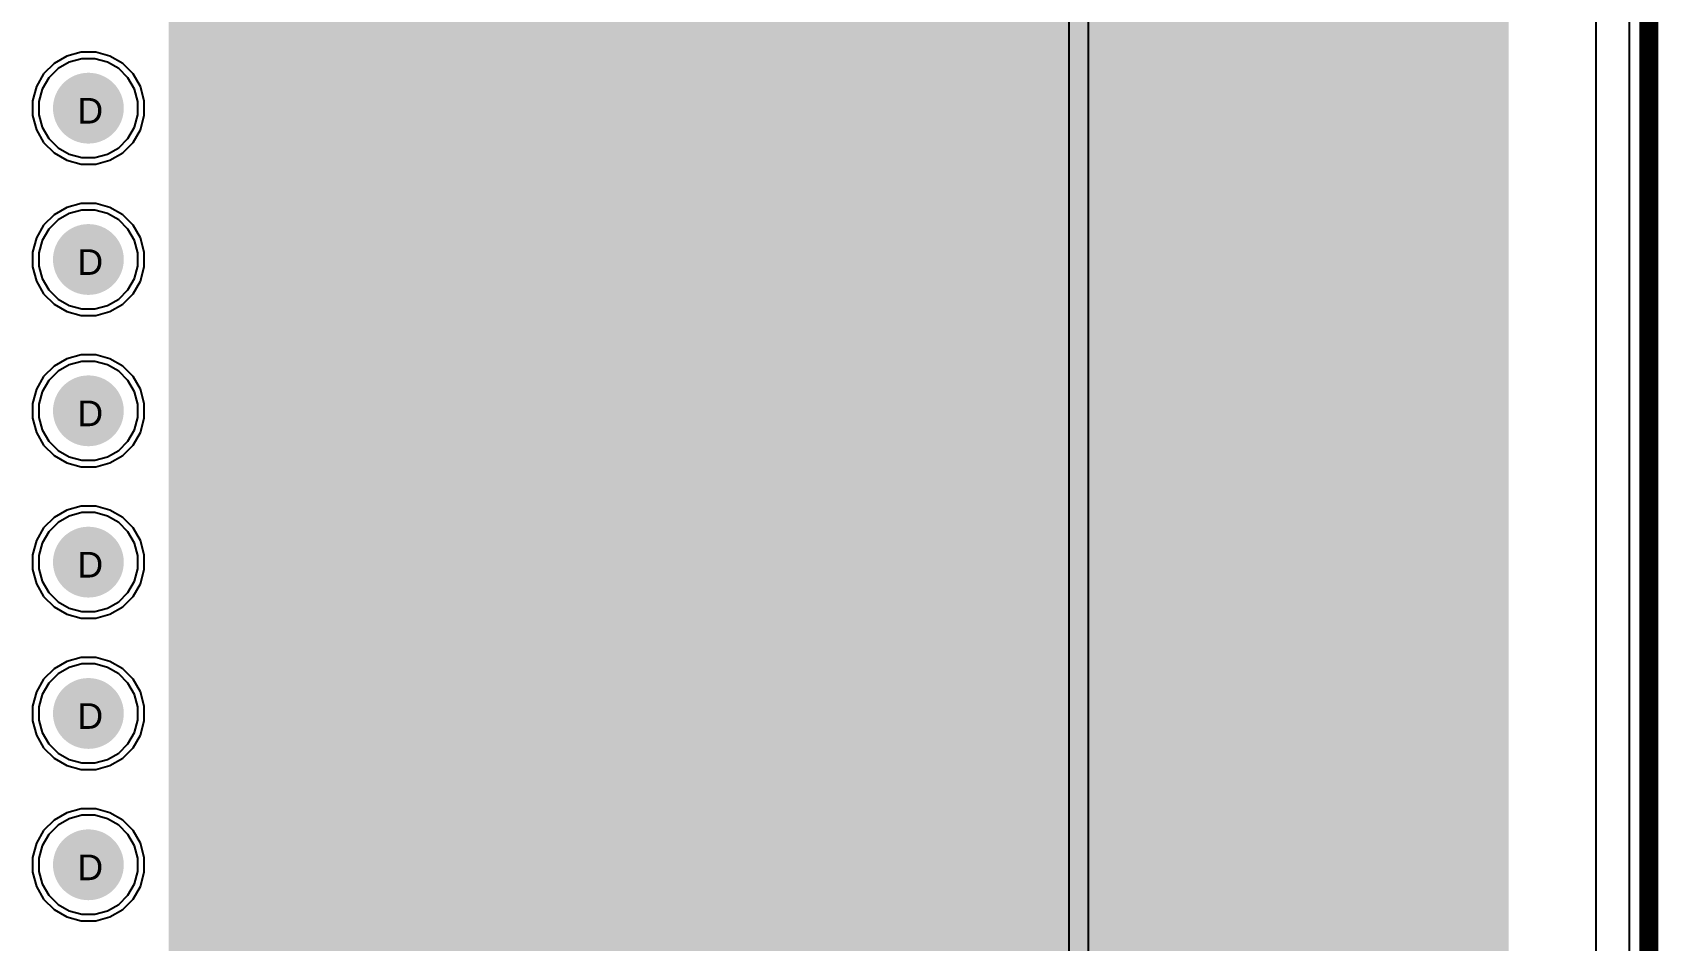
# Model space of a CAD drawing. Header units: inches. Extents: x 0 to 5379, y 0 to 5429.
# Drawn here: x 317.95 to 350.19, y 179.13 to 197.13 of the extents above; entities that cross this region are included whole.
import ezdxf

# ---------------------------------------------------------------- set-up
doc = ezdxf.new("R2010")
doc.units = ezdxf.units.IN
for name, color, linetype in [('Board Outline', 216, 'Continuous'), ('Bottom Layer', 5, 'Continuous'), ('Bottom Solder', 6, 'Continuous'), ('Drill Drawing', 1, 'Continuous'), ('GND01', 16, 'Continuous'), ('GND02', 76, 'Continuous'), ('PWR', 156, 'Continuous'), ('SIG 01', 90, 'Continuous'), ('Top Layer', 1, 'Continuous'), ('Top Solder', 216, 'Continuous'), ('Via Holes', 16, 'Continuous')]:
    doc.layers.add(name, color=color, linetype=linetype)
doc.styles.add('Arial', font='', dxfattribs={"height": 0.2})
doc.styles.get('Arial').set_extended_font_data('Arial')

msp = doc.modelspace()

# ---------------------------------------------------------------- hatches: boundary and pattern name
at = {"layer": 'Bottom Layer'}
h = msp.add_hatch(color=5, dxfattribs=at)
edge = h.paths.add_edge_path()
edge.add_arc((319.055, 195.634), 0.6, 0, 360)
h = msp.add_hatch(color=5, dxfattribs=at)
edge = h.paths.add_edge_path()
edge.add_arc((319.055, 192.634), 0.6, 0, 360)
h = msp.add_hatch(color=5, dxfattribs=at)
edge = h.paths.add_edge_path()
edge.add_arc((319.055, 189.634), 0.6, 0, 360)
h = msp.add_hatch(color=5, dxfattribs=at)
edge = h.paths.add_edge_path()
edge.add_arc((319.055, 186.634), 0.6, 0, 360)
h = msp.add_hatch(color=5, dxfattribs=at)
edge = h.paths.add_edge_path()
edge.add_arc((319.055, 183.634), 0.6, 0, 360)
h = msp.add_hatch(color=5, dxfattribs=at)
edge = h.paths.add_edge_path()
edge.add_arc((319.055, 180.634), 0.6, 0, 360)
at = {"layer": 'Bottom Solder'}
msp.add_hatch(color=6, dxfattribs=at).paths.add_polyline_path([(320.646, 159.182), (347.218, 159.182), (347.218, 203.866), (320.646, 203.866)])
h = msp.add_hatch(color=6, dxfattribs=at)
edge = h.paths.add_edge_path()
edge.add_arc((319.055, 195.634), 0.702, 0, 360)
h = msp.add_hatch(color=6, dxfattribs=at)
edge = h.paths.add_edge_path()
edge.add_arc((319.055, 192.634), 0.702, 0, 360)
h = msp.add_hatch(color=6, dxfattribs=at)
edge = h.paths.add_edge_path()
edge.add_arc((319.055, 189.634), 0.702, 0, 360)
h = msp.add_hatch(color=6, dxfattribs=at)
edge = h.paths.add_edge_path()
edge.add_arc((319.055, 186.634), 0.702, 0, 360)
h = msp.add_hatch(color=6, dxfattribs=at)
edge = h.paths.add_edge_path()
edge.add_arc((319.055, 183.634), 0.702, 0, 360)
h = msp.add_hatch(color=6, dxfattribs=at)
edge = h.paths.add_edge_path()
edge.add_arc((319.055, 180.634), 0.702, 0, 360)
at = {"layer": 'GND01'}
h = msp.add_hatch(color=16, dxfattribs=at)
edge = h.paths.add_edge_path()
edge.add_arc((319.055, 195.634), 0.6, 0, 360)
h = msp.add_hatch(color=16, dxfattribs=at)
edge = h.paths.add_edge_path()
edge.add_arc((319.055, 192.634), 0.6, 0, 360)
h = msp.add_hatch(color=16, dxfattribs=at)
edge = h.paths.add_edge_path()
edge.add_arc((319.055, 189.634), 0.6, 0, 360)
h = msp.add_hatch(color=16, dxfattribs=at)
edge = h.paths.add_edge_path()
edge.add_arc((319.055, 186.634), 0.6, 0, 360)
h = msp.add_hatch(color=16, dxfattribs=at)
edge = h.paths.add_edge_path()
edge.add_arc((319.055, 183.634), 0.6, 0, 360)
h = msp.add_hatch(color=16, dxfattribs=at)
edge = h.paths.add_edge_path()
edge.add_arc((319.055, 180.634), 0.6, 0, 360)
at = {"layer": 'GND02'}
h = msp.add_hatch(color=76, dxfattribs=at)
edge = h.paths.add_edge_path()
edge.add_arc((319.055, 195.634), 0.6, 0, 360)
h = msp.add_hatch(color=76, dxfattribs=at)
edge = h.paths.add_edge_path()
edge.add_arc((319.055, 192.634), 0.6, 0, 360)
h = msp.add_hatch(color=76, dxfattribs=at)
edge = h.paths.add_edge_path()
edge.add_arc((319.055, 189.634), 0.6, 0, 360)
h = msp.add_hatch(color=76, dxfattribs=at)
edge = h.paths.add_edge_path()
edge.add_arc((319.055, 186.634), 0.6, 0, 360)
h = msp.add_hatch(color=76, dxfattribs=at)
edge = h.paths.add_edge_path()
edge.add_arc((319.055, 183.634), 0.6, 0, 360)
h = msp.add_hatch(color=76, dxfattribs=at)
edge = h.paths.add_edge_path()
edge.add_arc((319.055, 180.634), 0.6, 0, 360)
at = {"layer": 'PWR'}
h = msp.add_hatch(color=156, dxfattribs=at)
edge = h.paths.add_edge_path()
edge.add_arc((319.055, 195.634), 0.6, 0, 360)
h = msp.add_hatch(color=156, dxfattribs=at)
edge = h.paths.add_edge_path()
edge.add_arc((319.055, 192.634), 0.6, 0, 360)
h = msp.add_hatch(color=156, dxfattribs=at)
edge = h.paths.add_edge_path()
edge.add_arc((319.055, 189.634), 0.6, 0, 360)
h = msp.add_hatch(color=156, dxfattribs=at)
edge = h.paths.add_edge_path()
edge.add_arc((319.055, 186.634), 0.6, 0, 360)
h = msp.add_hatch(color=156, dxfattribs=at)
edge = h.paths.add_edge_path()
edge.add_arc((319.055, 183.634), 0.6, 0, 360)
h = msp.add_hatch(color=156, dxfattribs=at)
edge = h.paths.add_edge_path()
edge.add_arc((319.055, 180.634), 0.6, 0, 360)
at = {"layer": 'SIG 01'}
h = msp.add_hatch(color=90, dxfattribs=at)
edge = h.paths.add_edge_path()
edge.add_arc((319.055, 195.634), 0.6, 0, 360)
h = msp.add_hatch(color=90, dxfattribs=at)
edge = h.paths.add_edge_path()
edge.add_arc((319.055, 192.634), 0.6, 0, 360)
h = msp.add_hatch(color=90, dxfattribs=at)
edge = h.paths.add_edge_path()
edge.add_arc((319.055, 189.634), 0.6, 0, 360)
h = msp.add_hatch(color=90, dxfattribs=at)
edge = h.paths.add_edge_path()
edge.add_arc((319.055, 186.634), 0.6, 0, 360)
h = msp.add_hatch(color=90, dxfattribs=at)
edge = h.paths.add_edge_path()
edge.add_arc((319.055, 183.634), 0.6, 0, 360)
h = msp.add_hatch(color=90, dxfattribs=at)
edge = h.paths.add_edge_path()
edge.add_arc((319.055, 180.634), 0.6, 0, 360)
at = {"layer": 'Top Layer'}
h = msp.add_hatch(color=1, dxfattribs=at)
edge = h.paths.add_edge_path()
edge.add_arc((319.055, 195.634), 0.6, 0, 360)
h = msp.add_hatch(color=1, dxfattribs=at)
edge = h.paths.add_edge_path()
edge.add_arc((319.055, 192.634), 0.6, 0, 360)
h = msp.add_hatch(color=1, dxfattribs=at)
edge = h.paths.add_edge_path()
edge.add_arc((319.055, 189.634), 0.6, 0, 360)
h = msp.add_hatch(color=1, dxfattribs=at)
edge = h.paths.add_edge_path()
edge.add_arc((319.055, 186.634), 0.6, 0, 360)
h = msp.add_hatch(color=1, dxfattribs=at)
edge = h.paths.add_edge_path()
edge.add_arc((319.055, 183.634), 0.6, 0, 360)
h = msp.add_hatch(color=1, dxfattribs=at)
edge = h.paths.add_edge_path()
edge.add_arc((319.055, 180.634), 0.6, 0, 360)
at = {"layer": 'Top Solder'}
h = msp.add_hatch(color=216, dxfattribs=at)
edge = h.paths.add_edge_path()
edge.add_arc((319.055, 195.634), 0.702, 0, 360)
h = msp.add_hatch(color=216, dxfattribs=at)
edge = h.paths.add_edge_path()
edge.add_arc((319.055, 192.634), 0.702, 0, 360)
h = msp.add_hatch(color=216, dxfattribs=at)
edge = h.paths.add_edge_path()
edge.add_arc((319.055, 189.634), 0.702, 0, 360)
h = msp.add_hatch(color=216, dxfattribs=at)
edge = h.paths.add_edge_path()
edge.add_arc((319.055, 186.634), 0.702, 0, 360)
h = msp.add_hatch(color=216, dxfattribs=at)
edge = h.paths.add_edge_path()
edge.add_arc((319.055, 183.634), 0.702, 0, 360)
h = msp.add_hatch(color=216, dxfattribs=at)
edge = h.paths.add_edge_path()
edge.add_arc((319.055, 180.634), 0.702, 0, 360)
at = {"layer": 'Via Holes'}
h = msp.add_hatch(color=7, dxfattribs=at)
edge = h.paths.add_edge_path()
edge.add_arc((319.055, 195.634), 0.35, 0, 360)
h = msp.add_hatch(color=7, dxfattribs=at)
edge = h.paths.add_edge_path()
edge.add_arc((319.055, 192.634), 0.35, 0, 360)
h = msp.add_hatch(color=7, dxfattribs=at)
edge = h.paths.add_edge_path()
edge.add_arc((319.055, 189.634), 0.35, 0, 360)
h = msp.add_hatch(color=7, dxfattribs=at)
edge = h.paths.add_edge_path()
edge.add_arc((319.055, 186.634), 0.35, 0, 360)
h = msp.add_hatch(color=7, dxfattribs=at)
edge = h.paths.add_edge_path()
edge.add_arc((319.055, 183.634), 0.35, 0, 360)
h = msp.add_hatch(color=7, dxfattribs=at)
edge = h.paths.add_edge_path()
edge.add_arc((319.055, 180.634), 0.35, 0, 360)

# ---------------------------------------------------------------- linework, layer by layer
at = {"layer": 'Board Outline'}
msp.add_lwpolyline([(350, 0, 0.381, 0.381, 0), (350, 220, 0.381, 0.381, 0)], format="xyseb", dxfattribs=at)
at = {"layer": 'Bottom Layer'}
msp.add_line((348.945, 208.562), (348.945, 111.91), dxfattribs=at)
at = {"layer": 'GND01'}
for p, q in [((349.612, 219.612), (349.612, 0.388)), ((318.909, 196.742), (318.627, 196.666)), ((319.201, 196.742), (318.909, 196.742)), ((319.483, 196.666), (319.201, 196.742)), ((318.375, 196.52), (318.168, 196.314)), ((318.627, 196.666), (318.375, 196.52)), ((319.735, 196.52), (319.483, 196.666)), ((319.942, 196.314), (319.735, 196.52)), ((318.023, 196.061), (317.947, 195.779)), ((318.168, 196.314), (318.023, 196.061)), ((320.087, 196.061), (319.942, 196.314)), ((320.163, 195.779), (320.087, 196.061)), ((317.947, 195.779), (317.947, 195.488)), ((320.163, 195.488), (320.163, 195.779)), ((317.947, 195.488), (318.023, 195.206)), ((320.087, 195.206), (320.163, 195.488)), ((318.023, 195.206), (318.168, 194.953)), ((319.942, 194.953), (320.087, 195.206)), ((318.168, 194.953), (318.375, 194.747)), ((319.735, 194.747), (319.942, 194.953)), ((318.375, 194.747), (318.627, 194.601)), ((318.627, 194.601), (318.909, 194.526)), ((318.909, 194.526), (319.201, 194.526)), ((319.201, 194.526), (319.483, 194.601)), ((319.483, 194.601), (319.735, 194.747)), ((318.375, 193.52), (318.168, 193.314)), ((318.627, 193.666), (318.375, 193.52)), ((318.909, 193.742), (318.627, 193.666)), ((319.201, 193.742), (318.909, 193.742)), ((319.483, 193.666), (319.201, 193.742)), ((319.735, 193.52), (319.483, 193.666)), ((319.942, 193.314), (319.735, 193.52)), ((318.168, 193.314), (318.023, 193.061)), ((320.087, 193.061), (319.942, 193.314)), ((318.023, 193.061), (317.947, 192.779)), ((320.163, 192.779), (320.087, 193.061)), ((317.947, 192.779), (317.947, 192.488)), ((320.163, 192.488), (320.163, 192.779)), ((317.947, 192.488), (318.023, 192.206)), ((318.023, 192.206), (318.168, 191.953)), ((319.942, 191.953), (320.087, 192.206)), ((320.087, 192.206), (320.163, 192.488)), ((318.168, 191.953), (318.375, 191.747)), ((319.735, 191.747), (319.942, 191.953)), ((318.375, 191.747), (318.627, 191.601)), ((318.627, 191.601), (318.909, 191.526)), ((319.201, 191.526), (319.483, 191.601)), ((319.483, 191.601), (319.735, 191.747)), ((318.909, 191.526), (319.201, 191.526)), ((318.627, 190.666), (318.375, 190.52)), ((318.909, 190.742), (318.627, 190.666)), ((319.201, 190.742), (318.909, 190.742)), ((319.483, 190.666), (319.201, 190.742)), ((319.735, 190.52), (319.483, 190.666)), ((318.168, 190.314), (318.023, 190.061)), ((318.375, 190.52), (318.168, 190.314)), ((319.942, 190.314), (319.735, 190.52)), ((320.087, 190.061), (319.942, 190.314)), ((318.023, 190.061), (317.947, 189.779)), ((320.163, 189.779), (320.087, 190.061)), ((317.947, 189.779), (317.947, 189.488)), ((320.163, 189.488), (320.163, 189.779)), ((317.947, 189.488), (318.023, 189.206)), ((320.087, 189.206), (320.163, 189.488)), ((318.023, 189.206), (318.168, 188.953)), ((318.168, 188.953), (318.375, 188.747)), ((319.735, 188.747), (319.942, 188.953)), ((319.942, 188.953), (320.087, 189.206)), ((318.375, 188.747), (318.627, 188.601)), ((319.483, 188.601), (319.735, 188.747)), ((318.627, 188.601), (318.909, 188.526)), ((318.909, 188.526), (319.201, 188.526)), ((319.201, 188.526), (319.483, 188.601)), ((318.627, 187.666), (318.375, 187.52)), ((318.909, 187.742), (318.627, 187.666)), ((319.201, 187.742), (318.909, 187.742)), ((319.483, 187.666), (319.201, 187.742)), ((319.735, 187.52), (319.483, 187.666)), ((318.375, 187.52), (318.168, 187.314)), ((319.942, 187.314), (319.735, 187.52)), ((318.023, 187.061), (317.947, 186.779)), ((318.168, 187.314), (318.023, 187.061)), ((320.087, 187.061), (319.942, 187.314)), ((320.163, 186.779), (320.087, 187.061)), ((317.947, 186.779), (317.947, 186.488)), ((320.163, 186.488), (320.163, 186.779)), ((317.947, 186.488), (318.023, 186.206)), ((320.087, 186.206), (320.163, 186.488)), ((318.023, 186.206), (318.168, 185.953)), ((319.942, 185.953), (320.087, 186.206)), ((318.168, 185.953), (318.375, 185.747)), ((318.375, 185.747), (318.627, 185.601)), ((319.483, 185.601), (319.735, 185.747)), ((319.735, 185.747), (319.942, 185.953)), ((318.627, 185.601), (318.909, 185.526)), ((318.909, 185.526), (319.201, 185.526)), ((319.201, 185.526), (319.483, 185.601)), ((318.375, 184.52), (318.168, 184.314)), ((318.627, 184.666), (318.375, 184.52)), ((318.909, 184.742), (318.627, 184.666)), ((319.201, 184.742), (318.909, 184.742)), ((319.483, 184.666), (319.201, 184.742)), ((319.735, 184.52), (319.483, 184.666)), ((319.942, 184.314), (319.735, 184.52)), ((318.168, 184.314), (318.023, 184.061)), ((320.087, 184.061), (319.942, 184.314)), ((318.023, 184.061), (317.947, 183.779)), ((320.163, 183.779), (320.087, 184.061)), ((317.947, 183.779), (317.947, 183.488)), ((317.947, 183.488), (318.023, 183.206)), ((320.087, 183.206), (320.163, 183.488)), ((320.163, 183.488), (320.163, 183.779)), ((318.023, 183.206), (318.168, 182.953)), ((319.942, 182.953), (320.087, 183.206)), ((318.168, 182.953), (318.375, 182.747)), ((319.735, 182.747), (319.942, 182.953)), ((318.375, 182.747), (318.627, 182.601)), ((318.627, 182.601), (318.909, 182.526)), ((318.909, 182.526), (319.201, 182.526)), ((319.201, 182.526), (319.483, 182.601)), ((319.483, 182.601), (319.735, 182.747)), ((318.627, 181.666), (318.375, 181.52)), ((318.909, 181.742), (318.627, 181.666)), ((319.201, 181.742), (318.909, 181.742)), ((319.483, 181.666), (319.201, 181.742)), ((319.735, 181.52), (319.483, 181.666)), ((318.168, 181.314), (318.023, 181.061)), ((318.375, 181.52), (318.168, 181.314)), ((319.942, 181.314), (319.735, 181.52)), ((320.087, 181.061), (319.942, 181.314)), ((318.023, 181.061), (317.947, 180.779)), ((320.163, 180.779), (320.087, 181.061)), ((317.947, 180.779), (317.947, 180.488)), ((320.163, 180.488), (320.163, 180.779)), ((317.947, 180.488), (318.023, 180.206)), ((320.087, 180.206), (320.163, 180.488)), ((318.023, 180.206), (318.168, 179.953)), ((318.168, 179.953), (318.375, 179.747)), ((319.735, 179.747), (319.942, 179.953)), ((319.942, 179.953), (320.087, 180.206)), ((318.375, 179.747), (318.627, 179.601)), ((318.627, 179.601), (318.909, 179.526)), ((319.201, 179.526), (319.483, 179.601)), ((319.483, 179.601), (319.735, 179.747)), ((318.909, 179.526), (319.201, 179.526))]:
    msp.add_line(p, q, dxfattribs=at)
at = {"layer": 'GND02'}
for p, q in [((349.612, 219.612), (349.612, 0.388)), ((318.909, 196.742), (318.627, 196.666)), ((319.201, 196.742), (318.909, 196.742)), ((319.483, 196.666), (319.201, 196.742)), ((318.375, 196.52), (318.168, 196.314)), ((318.627, 196.666), (318.375, 196.52)), ((319.735, 196.52), (319.483, 196.666)), ((319.942, 196.314), (319.735, 196.52)), ((318.023, 196.061), (317.947, 195.779)), ((318.168, 196.314), (318.023, 196.061)), ((320.087, 196.061), (319.942, 196.314)), ((320.163, 195.779), (320.087, 196.061)), ((317.947, 195.779), (317.947, 195.488)), ((320.163, 195.488), (320.163, 195.779)), ((317.947, 195.488), (318.023, 195.206)), ((320.087, 195.206), (320.163, 195.488)), ((318.023, 195.206), (318.168, 194.953)), ((319.942, 194.953), (320.087, 195.206)), ((318.168, 194.953), (318.375, 194.747)), ((319.735, 194.747), (319.942, 194.953)), ((318.375, 194.747), (318.627, 194.601)), ((318.627, 194.601), (318.909, 194.526)), ((318.909, 194.526), (319.201, 194.526)), ((319.201, 194.526), (319.483, 194.601)), ((319.483, 194.601), (319.735, 194.747)), ((318.375, 193.52), (318.168, 193.314)), ((318.627, 193.666), (318.375, 193.52)), ((318.909, 193.742), (318.627, 193.666)), ((319.201, 193.742), (318.909, 193.742)), ((319.483, 193.666), (319.201, 193.742)), ((319.735, 193.52), (319.483, 193.666)), ((319.942, 193.314), (319.735, 193.52)), ((318.168, 193.314), (318.023, 193.061)), ((320.087, 193.061), (319.942, 193.314)), ((318.023, 193.061), (317.947, 192.779)), ((320.163, 192.779), (320.087, 193.061)), ((317.947, 192.779), (317.947, 192.488)), ((320.163, 192.488), (320.163, 192.779)), ((317.947, 192.488), (318.023, 192.206)), ((318.023, 192.206), (318.168, 191.953)), ((319.942, 191.953), (320.087, 192.206)), ((320.087, 192.206), (320.163, 192.488)), ((318.168, 191.953), (318.375, 191.747)), ((319.735, 191.747), (319.942, 191.953)), ((318.375, 191.747), (318.627, 191.601)), ((318.627, 191.601), (318.909, 191.526)), ((319.201, 191.526), (319.483, 191.601)), ((319.483, 191.601), (319.735, 191.747)), ((318.909, 191.526), (319.201, 191.526)), ((318.627, 190.666), (318.375, 190.52)), ((318.909, 190.742), (318.627, 190.666)), ((319.201, 190.742), (318.909, 190.742)), ((319.483, 190.666), (319.201, 190.742)), ((319.735, 190.52), (319.483, 190.666)), ((318.168, 190.314), (318.023, 190.061)), ((318.375, 190.52), (318.168, 190.314)), ((319.942, 190.314), (319.735, 190.52)), ((320.087, 190.061), (319.942, 190.314)), ((318.023, 190.061), (317.947, 189.779)), ((320.163, 189.779), (320.087, 190.061)), ((317.947, 189.779), (317.947, 189.488)), ((320.163, 189.488), (320.163, 189.779)), ((317.947, 189.488), (318.023, 189.206)), ((320.087, 189.206), (320.163, 189.488)), ((318.023, 189.206), (318.168, 188.953)), ((318.168, 188.953), (318.375, 188.747)), ((319.735, 188.747), (319.942, 188.953)), ((319.942, 188.953), (320.087, 189.206)), ((318.375, 188.747), (318.627, 188.601)), ((319.483, 188.601), (319.735, 188.747)), ((318.627, 188.601), (318.909, 188.526)), ((318.909, 188.526), (319.201, 188.526)), ((319.201, 188.526), (319.483, 188.601)), ((318.627, 187.666), (318.375, 187.52)), ((318.909, 187.742), (318.627, 187.666)), ((319.201, 187.742), (318.909, 187.742)), ((319.483, 187.666), (319.201, 187.742)), ((319.735, 187.52), (319.483, 187.666)), ((318.375, 187.52), (318.168, 187.314)), ((319.942, 187.314), (319.735, 187.52)), ((318.023, 187.061), (317.947, 186.779)), ((318.168, 187.314), (318.023, 187.061)), ((320.087, 187.061), (319.942, 187.314)), ((320.163, 186.779), (320.087, 187.061)), ((317.947, 186.779), (317.947, 186.488)), ((320.163, 186.488), (320.163, 186.779)), ((317.947, 186.488), (318.023, 186.206)), ((320.087, 186.206), (320.163, 186.488)), ((318.023, 186.206), (318.168, 185.953)), ((319.942, 185.953), (320.087, 186.206)), ((318.168, 185.953), (318.375, 185.747)), ((318.375, 185.747), (318.627, 185.601)), ((319.483, 185.601), (319.735, 185.747)), ((319.735, 185.747), (319.942, 185.953)), ((318.627, 185.601), (318.909, 185.526)), ((318.909, 185.526), (319.201, 185.526)), ((319.201, 185.526), (319.483, 185.601)), ((318.375, 184.52), (318.168, 184.314)), ((318.627, 184.666), (318.375, 184.52)), ((318.909, 184.742), (318.627, 184.666)), ((319.201, 184.742), (318.909, 184.742)), ((319.483, 184.666), (319.201, 184.742)), ((319.735, 184.52), (319.483, 184.666)), ((319.942, 184.314), (319.735, 184.52)), ((318.168, 184.314), (318.023, 184.061)), ((320.087, 184.061), (319.942, 184.314)), ((318.023, 184.061), (317.947, 183.779)), ((320.163, 183.779), (320.087, 184.061)), ((317.947, 183.779), (317.947, 183.488)), ((317.947, 183.488), (318.023, 183.206)), ((320.087, 183.206), (320.163, 183.488)), ((320.163, 183.488), (320.163, 183.779)), ((318.023, 183.206), (318.168, 182.953)), ((319.942, 182.953), (320.087, 183.206)), ((318.168, 182.953), (318.375, 182.747)), ((319.735, 182.747), (319.942, 182.953)), ((318.375, 182.747), (318.627, 182.601)), ((318.627, 182.601), (318.909, 182.526)), ((318.909, 182.526), (319.201, 182.526)), ((319.201, 182.526), (319.483, 182.601)), ((319.483, 182.601), (319.735, 182.747)), ((318.627, 181.666), (318.375, 181.52)), ((318.909, 181.742), (318.627, 181.666)), ((319.201, 181.742), (318.909, 181.742)), ((319.483, 181.666), (319.201, 181.742)), ((319.735, 181.52), (319.483, 181.666)), ((318.168, 181.314), (318.023, 181.061)), ((318.375, 181.52), (318.168, 181.314)), ((319.942, 181.314), (319.735, 181.52)), ((320.087, 181.061), (319.942, 181.314)), ((318.023, 181.061), (317.947, 180.779)), ((320.163, 180.779), (320.087, 181.061)), ((317.947, 180.779), (317.947, 180.488)), ((320.163, 180.488), (320.163, 180.779)), ((317.947, 180.488), (318.023, 180.206)), ((320.087, 180.206), (320.163, 180.488)), ((318.023, 180.206), (318.168, 179.953)), ((318.168, 179.953), (318.375, 179.747)), ((319.735, 179.747), (319.942, 179.953)), ((319.942, 179.953), (320.087, 180.206)), ((318.375, 179.747), (318.627, 179.601)), ((318.627, 179.601), (318.909, 179.526)), ((319.201, 179.526), (319.483, 179.601)), ((319.483, 179.601), (319.735, 179.747)), ((318.909, 179.526), (319.201, 179.526))]:
    msp.add_line(p, q, dxfattribs=at)
at = {"layer": 'PWR'}
for p, q in [((349.612, 219.612), (349.612, 136.736)), ((318.909, 196.742), (318.627, 196.666)), ((319.201, 196.742), (318.909, 196.742)), ((319.483, 196.666), (319.201, 196.742)), ((318.375, 196.52), (318.168, 196.314)), ((318.627, 196.666), (318.375, 196.52)), ((319.735, 196.52), (319.483, 196.666)), ((319.942, 196.314), (319.735, 196.52)), ((318.023, 196.061), (317.947, 195.779)), ((318.168, 196.314), (318.023, 196.061)), ((320.087, 196.061), (319.942, 196.314)), ((320.163, 195.779), (320.087, 196.061)), ((317.947, 195.779), (317.947, 195.488)), ((320.163, 195.488), (320.163, 195.779)), ((317.947, 195.488), (318.023, 195.206)), ((320.087, 195.206), (320.163, 195.488)), ((318.023, 195.206), (318.168, 194.953)), ((319.942, 194.953), (320.087, 195.206)), ((318.168, 194.953), (318.375, 194.747)), ((319.735, 194.747), (319.942, 194.953)), ((318.375, 194.747), (318.627, 194.601)), ((318.627, 194.601), (318.909, 194.526)), ((318.909, 194.526), (319.201, 194.526)), ((319.201, 194.526), (319.483, 194.601)), ((319.483, 194.601), (319.735, 194.747)), ((318.375, 193.52), (318.168, 193.314)), ((318.627, 193.666), (318.375, 193.52)), ((318.909, 193.742), (318.627, 193.666)), ((319.201, 193.742), (318.909, 193.742)), ((319.483, 193.666), (319.201, 193.742)), ((319.735, 193.52), (319.483, 193.666)), ((319.942, 193.314), (319.735, 193.52)), ((318.168, 193.314), (318.023, 193.061)), ((320.087, 193.061), (319.942, 193.314)), ((318.023, 193.061), (317.947, 192.779)), ((320.163, 192.779), (320.087, 193.061)), ((317.947, 192.779), (317.947, 192.488)), ((320.163, 192.488), (320.163, 192.779)), ((317.947, 192.488), (318.023, 192.206)), ((318.023, 192.206), (318.168, 191.953)), ((319.942, 191.953), (320.087, 192.206)), ((320.087, 192.206), (320.163, 192.488)), ((318.168, 191.953), (318.375, 191.747)), ((319.735, 191.747), (319.942, 191.953)), ((318.375, 191.747), (318.627, 191.601)), ((318.627, 191.601), (318.909, 191.526)), ((319.201, 191.526), (319.483, 191.601)), ((319.483, 191.601), (319.735, 191.747)), ((318.909, 191.526), (319.201, 191.526)), ((318.627, 190.666), (318.375, 190.52)), ((318.909, 190.742), (318.627, 190.666)), ((319.201, 190.742), (318.909, 190.742)), ((319.483, 190.666), (319.201, 190.742)), ((319.735, 190.52), (319.483, 190.666)), ((318.168, 190.314), (318.023, 190.061)), ((318.375, 190.52), (318.168, 190.314)), ((319.942, 190.314), (319.735, 190.52)), ((320.087, 190.061), (319.942, 190.314)), ((318.023, 190.061), (317.947, 189.779)), ((320.163, 189.779), (320.087, 190.061)), ((317.947, 189.779), (317.947, 189.488)), ((320.163, 189.488), (320.163, 189.779)), ((317.947, 189.488), (318.023, 189.206)), ((320.087, 189.206), (320.163, 189.488)), ((318.023, 189.206), (318.168, 188.953)), ((318.168, 188.953), (318.375, 188.747)), ((319.735, 188.747), (319.942, 188.953)), ((319.942, 188.953), (320.087, 189.206)), ((318.375, 188.747), (318.627, 188.601)), ((319.483, 188.601), (319.735, 188.747)), ((318.627, 188.601), (318.909, 188.526)), ((318.909, 188.526), (319.201, 188.526)), ((319.201, 188.526), (319.483, 188.601)), ((318.627, 187.666), (318.375, 187.52)), ((318.909, 187.742), (318.627, 187.666)), ((319.201, 187.742), (318.909, 187.742)), ((319.483, 187.666), (319.201, 187.742)), ((319.735, 187.52), (319.483, 187.666)), ((318.375, 187.52), (318.168, 187.314)), ((319.942, 187.314), (319.735, 187.52)), ((318.023, 187.061), (317.947, 186.779)), ((318.168, 187.314), (318.023, 187.061)), ((320.087, 187.061), (319.942, 187.314)), ((320.163, 186.779), (320.087, 187.061)), ((317.947, 186.779), (317.947, 186.488)), ((320.163, 186.488), (320.163, 186.779)), ((317.947, 186.488), (318.023, 186.206)), ((320.087, 186.206), (320.163, 186.488)), ((318.023, 186.206), (318.168, 185.953)), ((319.942, 185.953), (320.087, 186.206)), ((318.168, 185.953), (318.375, 185.747)), ((318.375, 185.747), (318.627, 185.601)), ((319.483, 185.601), (319.735, 185.747)), ((319.735, 185.747), (319.942, 185.953)), ((318.627, 185.601), (318.909, 185.526)), ((318.909, 185.526), (319.201, 185.526)), ((319.201, 185.526), (319.483, 185.601)), ((318.375, 184.52), (318.168, 184.314)), ((318.627, 184.666), (318.375, 184.52)), ((318.909, 184.742), (318.627, 184.666)), ((319.201, 184.742), (318.909, 184.742)), ((319.483, 184.666), (319.201, 184.742)), ((319.735, 184.52), (319.483, 184.666)), ((319.942, 184.314), (319.735, 184.52)), ((318.168, 184.314), (318.023, 184.061)), ((320.087, 184.061), (319.942, 184.314)), ((318.023, 184.061), (317.947, 183.779)), ((320.163, 183.779), (320.087, 184.061)), ((317.947, 183.779), (317.947, 183.488)), ((317.947, 183.488), (318.023, 183.206)), ((320.087, 183.206), (320.163, 183.488)), ((320.163, 183.488), (320.163, 183.779)), ((318.023, 183.206), (318.168, 182.953)), ((319.942, 182.953), (320.087, 183.206)), ((318.168, 182.953), (318.375, 182.747)), ((319.735, 182.747), (319.942, 182.953)), ((318.375, 182.747), (318.627, 182.601)), ((318.627, 182.601), (318.909, 182.526)), ((318.909, 182.526), (319.201, 182.526)), ((319.201, 182.526), (319.483, 182.601)), ((319.483, 182.601), (319.735, 182.747)), ((318.627, 181.666), (318.375, 181.52)), ((318.909, 181.742), (318.627, 181.666)), ((319.201, 181.742), (318.909, 181.742)), ((319.483, 181.666), (319.201, 181.742)), ((319.735, 181.52), (319.483, 181.666)), ((318.168, 181.314), (318.023, 181.061)), ((318.375, 181.52), (318.168, 181.314)), ((319.942, 181.314), (319.735, 181.52)), ((320.087, 181.061), (319.942, 181.314)), ((318.023, 181.061), (317.947, 180.779)), ((320.163, 180.779), (320.087, 181.061)), ((317.947, 180.779), (317.947, 180.488)), ((320.163, 180.488), (320.163, 180.779)), ((317.947, 180.488), (318.023, 180.206)), ((320.087, 180.206), (320.163, 180.488)), ((318.023, 180.206), (318.168, 179.953)), ((318.168, 179.953), (318.375, 179.747)), ((319.735, 179.747), (319.942, 179.953)), ((319.942, 179.953), (320.087, 180.206)), ((318.375, 179.747), (318.627, 179.601)), ((318.627, 179.601), (318.909, 179.526)), ((319.201, 179.526), (319.483, 179.601)), ((319.483, 179.601), (319.735, 179.747)), ((318.909, 179.526), (319.201, 179.526))]:
    msp.add_line(p, q, dxfattribs=at)
at = {"layer": 'SIG 01'}
for p, q in [((338.498, 219.612), (338.498, 158.034)), ((338.887, 157.175), (338.887, 219.612)), ((349.612, 219.612), (349.612, 0.388)), ((318.453, 196.419), (318.27, 196.236)), ((318.676, 196.548), (318.453, 196.419)), ((318.926, 196.615), (318.676, 196.548)), ((319.184, 196.615), (318.926, 196.615)), ((319.434, 196.548), (319.184, 196.615)), ((319.657, 196.419), (319.434, 196.548)), ((319.84, 196.236), (319.657, 196.419)), ((318.27, 196.236), (318.141, 196.012)), ((319.969, 196.012), (319.84, 196.236)), ((318.141, 196.012), (318.074, 195.763)), ((318.074, 195.763), (318.074, 195.504)), ((320.036, 195.763), (319.969, 196.012)), ((320.036, 195.504), (320.036, 195.763)), ((318.074, 195.504), (318.141, 195.255)), ((319.969, 195.255), (320.036, 195.504)), ((318.141, 195.255), (318.27, 195.031)), ((319.84, 195.031), (319.969, 195.255)), ((318.27, 195.031), (318.453, 194.849)), ((318.453, 194.849), (318.676, 194.719)), ((319.434, 194.719), (319.657, 194.849)), ((319.657, 194.849), (319.84, 195.031)), ((318.676, 194.719), (318.926, 194.653)), ((318.926, 194.653), (319.184, 194.653)), ((319.184, 194.653), (319.434, 194.719)), ((318.676, 193.548), (318.453, 193.419)), ((318.926, 193.615), (318.676, 193.548)), ((319.184, 193.615), (318.926, 193.615)), ((319.434, 193.548), (319.184, 193.615)), ((319.657, 193.419), (319.434, 193.548)), ((318.27, 193.236), (318.141, 193.012)), ((318.453, 193.419), (318.27, 193.236)), ((319.84, 193.236), (319.657, 193.419)), ((319.969, 193.012), (319.84, 193.236)), ((318.141, 193.012), (318.074, 192.763)), ((320.036, 192.763), (319.969, 193.012)), ((318.074, 192.763), (318.074, 192.504)), ((318.074, 192.504), (318.141, 192.255)), ((319.969, 192.255), (320.036, 192.504)), ((320.036, 192.504), (320.036, 192.763)), ((318.141, 192.255), (318.27, 192.031)), ((319.84, 192.031), (319.969, 192.255)), ((318.27, 192.031), (318.453, 191.849)), ((319.657, 191.849), (319.84, 192.031)), ((318.453, 191.849), (318.676, 191.719)), ((318.676, 191.719), (318.926, 191.653)), ((318.926, 191.653), (319.184, 191.653)), ((319.184, 191.653), (319.434, 191.719)), ((319.434, 191.719), (319.657, 191.849)), ((318.926, 190.615), (318.676, 190.548)), ((319.184, 190.615), (318.926, 190.615)), ((319.434, 190.548), (319.184, 190.615)), ((318.453, 190.419), (318.27, 190.236)), ((318.676, 190.548), (318.453, 190.419)), ((319.657, 190.419), (319.434, 190.548)), ((319.84, 190.236), (319.657, 190.419)), ((318.141, 190.012), (318.074, 189.763)), ((318.27, 190.236), (318.141, 190.012)), ((319.969, 190.012), (319.84, 190.236)), ((320.036, 189.763), (319.969, 190.012)), ((318.074, 189.763), (318.074, 189.504)), ((320.036, 189.504), (320.036, 189.763)), ((318.074, 189.504), (318.141, 189.255)), ((319.969, 189.255), (320.036, 189.504)), ((318.141, 189.255), (318.27, 189.031)), ((318.27, 189.031), (318.453, 188.849)), ((319.657, 188.849), (319.84, 189.031)), ((319.84, 189.031), (319.969, 189.255)), ((318.453, 188.849), (318.676, 188.719)), ((318.676, 188.719), (318.926, 188.653)), ((318.926, 188.653), (319.184, 188.653)), ((319.184, 188.653), (319.434, 188.719)), ((319.434, 188.719), (319.657, 188.849)), ((318.453, 187.419), (318.27, 187.236)), ((318.676, 187.548), (318.453, 187.419)), ((318.926, 187.615), (318.676, 187.548)), ((319.184, 187.615), (318.926, 187.615)), ((319.434, 187.548), (319.184, 187.615)), ((319.657, 187.419), (319.434, 187.548)), ((319.84, 187.236), (319.657, 187.419)), ((318.27, 187.236), (318.141, 187.012)), ((319.969, 187.012), (319.84, 187.236)), ((318.141, 187.012), (318.074, 186.763)), ((318.074, 186.763), (318.074, 186.504)), ((320.036, 186.763), (319.969, 187.012)), ((320.036, 186.504), (320.036, 186.763)), ((318.074, 186.504), (318.141, 186.255)), ((319.969, 186.255), (320.036, 186.504)), ((318.141, 186.255), (318.27, 186.031)), ((319.84, 186.031), (319.969, 186.255)), ((318.27, 186.031), (318.453, 185.849)), ((318.453, 185.849), (318.676, 185.719)), ((319.434, 185.719), (319.657, 185.849)), ((319.657, 185.849), (319.84, 186.031)), ((318.676, 185.719), (318.926, 185.653)), ((318.926, 185.653), (319.184, 185.653)), ((319.184, 185.653), (319.434, 185.719)), ((318.676, 184.548), (318.453, 184.419)), ((318.926, 184.615), (318.676, 184.548)), ((319.184, 184.615), (318.926, 184.615)), ((319.434, 184.548), (319.184, 184.615)), ((319.657, 184.419), (319.434, 184.548)), ((318.27, 184.236), (318.141, 184.012)), ((318.453, 184.419), (318.27, 184.236)), ((319.84, 184.236), (319.657, 184.419)), ((319.969, 184.012), (319.84, 184.236)), ((318.141, 184.012), (318.074, 183.763)), ((320.036, 183.763), (319.969, 184.012)), ((318.074, 183.763), (318.074, 183.504)), ((318.074, 183.504), (318.141, 183.255)), ((319.969, 183.255), (320.036, 183.504)), ((320.036, 183.504), (320.036, 183.763)), ((318.141, 183.255), (318.27, 183.031)), ((319.84, 183.031), (319.969, 183.255)), ((318.27, 183.031), (318.453, 182.849)), ((318.453, 182.849), (318.676, 182.719)), ((319.434, 182.719), (319.657, 182.849)), ((319.657, 182.849), (319.84, 183.031)), ((318.676, 182.719), (318.926, 182.653)), ((318.926, 182.653), (319.184, 182.653)), ((319.184, 182.653), (319.434, 182.719)), ((318.676, 181.548), (318.453, 181.419)), ((318.926, 181.615), (318.676, 181.548)), ((319.184, 181.615), (318.926, 181.615)), ((319.434, 181.548), (319.184, 181.615)), ((319.657, 181.419), (319.434, 181.548)), ((318.27, 181.236), (318.141, 181.012)), ((318.453, 181.419), (318.27, 181.236)), ((319.84, 181.236), (319.657, 181.419)), ((319.969, 181.012), (319.84, 181.236)), ((318.141, 181.012), (318.074, 180.763)), ((320.036, 180.763), (319.969, 181.012)), ((318.074, 180.763), (318.074, 180.504)), ((320.036, 180.504), (320.036, 180.763)), ((318.074, 180.504), (318.141, 180.255)), ((318.141, 180.255), (318.27, 180.031)), ((319.84, 180.031), (319.969, 180.255)), ((319.969, 180.255), (320.036, 180.504)), ((318.27, 180.031), (318.453, 179.849)), ((319.657, 179.849), (319.84, 180.031)), ((318.453, 179.849), (318.676, 179.719)), ((318.676, 179.719), (318.926, 179.653)), ((318.926, 179.653), (319.184, 179.653)), ((319.184, 179.653), (319.434, 179.719)), ((319.434, 179.719), (319.657, 179.849))]:
    msp.add_line(p, q, dxfattribs=at)
at = {"layer": 'Top Layer'}
msp.add_line((348.945, 208.562), (348.945, 142.89), dxfattribs=at)

# ---------------------------------------------------------------- texts
at = {"layer": 'Drill Drawing', "style": 'Arial'}
for p in [(318.835, 195.329), (318.835, 192.329), (318.835, 189.329), (318.835, 186.329), (318.835, 183.329), (318.835, 180.329)]:
    msp.add_text('D', height=0.508, dxfattribs=at).set_placement(p)

doc.saveas('drawing.dxf')
